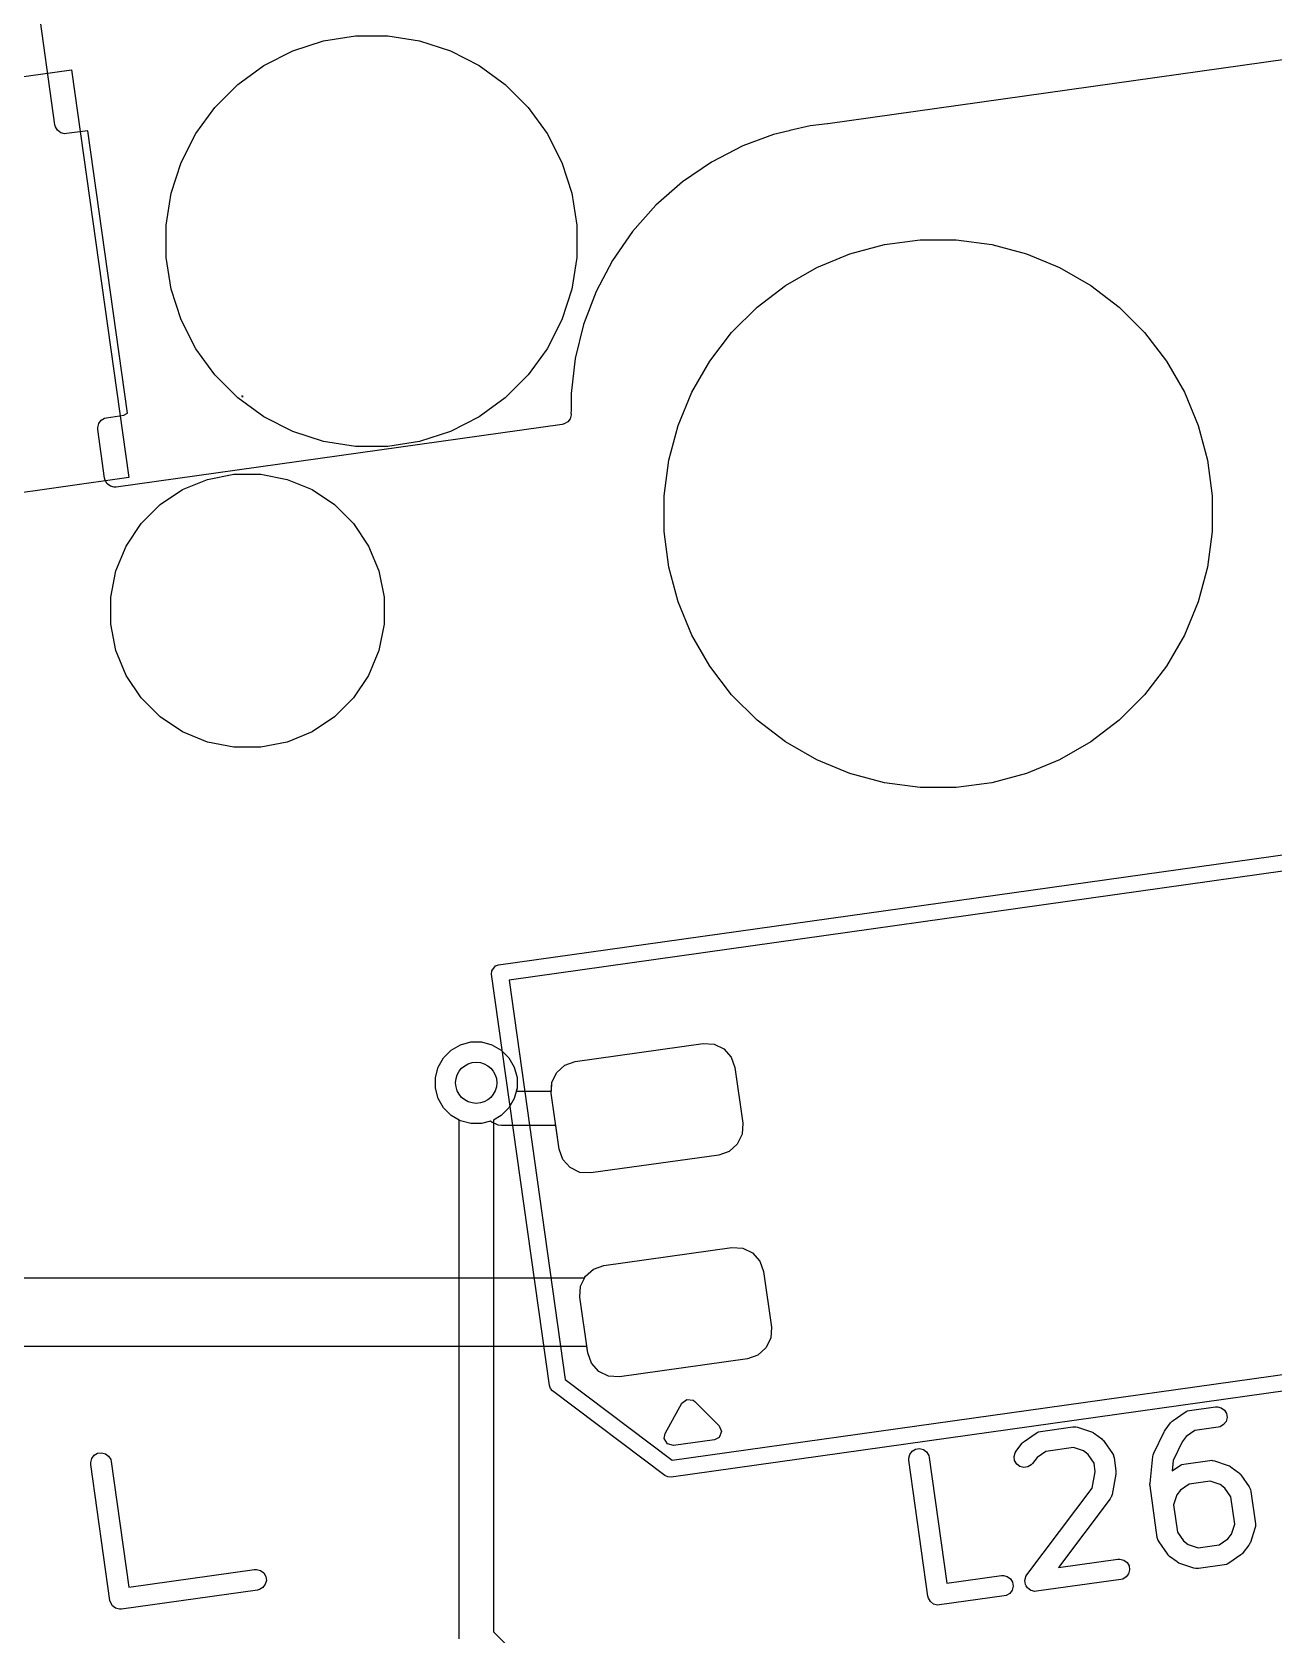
# Model space of a CAD drawing. Header units: millimetres. Extents: x 14 to 286, y -133 to -45.
# Drawn here: x 199.74 to 208.78, y -105.54 to -93.87 of the extents above; entities that cross this region are included whole.
import ezdxf

# ---------------------------------------------------------------- set-up
doc = ezdxf.new("R2010")
doc.units = ezdxf.units.MM
for name, color, linetype, true_color in [('B.Cu', 153, 'CONTINUOUS', 0x4d7fc4), ('B.Mask', 4, 'CONTINUOUS', 0x02ffee), ('B.Paste', 132, 'CONTINUOUS', 0x00c2c2), ('B.Silkscreen', 31, 'CONTINUOUS', 0xe8b2a7), ('F.Cu', 13, 'CONTINUOUS', 0xc83434), ('F.Mask', 201, 'CONTINUOUS', 0xd864ff), ('F.Paste', 253, 'CONTINUOUS', 0xb4a09a), ('F.Silkscreen', 41, 'CONTINUOUS', 0xf2eda1), ('User.Drawings', 9, 'CONTINUOUS', 0xc2c2c2)]:
    doc.layers.add(name, color=color, linetype=linetype, true_color=true_color)

msp = doc.modelspace()

# ---------------------------------------------------------------- linework, layer by layer
at = {"layer": 'B.Cu', "linetype": 'CONTINUOUS'}
for p, q in [((198.961617, -94.291516), (200.026119, -94.14191)), ((200.026119, -94.14191), (200.443638, -97.112714)), ((200.443638, -97.112714), (199.379146, -97.262318)), ((202.858495, -101.243936), (202.934142, -101.223667)), ((202.934142, -101.223667), (203.012458, -101.223667)), ((203.012458, -101.223667), (203.088105, -101.243936)), ((202.696136, -101.406295), (202.735294, -101.338472)), ((202.735294, -101.338472), (202.790672, -101.283094)), ((202.790672, -101.283094), (202.858495, -101.243936)), ((203.088105, -101.243936), (203.155928, -101.283094)), ((203.155928, -101.283094), (203.211306, -101.338472)), ((203.211306, -101.338472), (203.250464, -101.406295)), ((202.675867, -101.481942), (202.696136, -101.406295)), ((203.250464, -101.406295), (203.270733, -101.481942)), ((202.675867, -101.560258), (202.675867, -101.481942)), ((202.696136, -101.635905), (202.675867, -101.560258)), ((203.270733, -101.560258), (203.250464, -101.635905)), ((203.270733, -101.481942), (203.270733, -101.560258)), ((202.735294, -101.703728), (202.696136, -101.635905)), ((202.790672, -101.759106), (202.735294, -101.703728)), ((203.211306, -101.703728), (203.155928, -101.759106)), ((203.250464, -101.635905), (203.211306, -101.703728)), ((202.8483, -101.792377), (202.790672, -101.759106)), ((202.8483, -105.5729), (202.8483, -101.792377)), ((203.155928, -101.759106), (203.0983, -101.792377)), ((203.0983, -101.792377), (203.0983, -105.521123)), ((203.0983, -105.521123), (203.813666, -106.236489))]:
    msp.add_line(p, q, dxfattribs=at)
at = {"layer": 'B.Cu'}
msp.add_circle((202.9733, -101.5211), 0.15, dxfattribs=at)
at = {"layer": 'B.Mask', "linetype": 'CONTINUOUS'}
for p, q in [((201.637054, -94.00415), (201.860911, -93.931414)), ((201.860911, -93.931414), (202.09339, -93.894593)), ((202.09339, -93.894593), (202.328768, -93.894593)), ((202.328768, -93.894593), (202.561247, -93.931414)), ((202.561247, -93.931414), (202.785104, -94.00415)), ((201.236907, -94.24936), (201.427331, -94.111009)), ((201.427331, -94.111009), (201.637054, -94.00415)), ((202.785104, -94.00415), (202.994827, -94.111009)), ((202.994827, -94.111009), (203.185251, -94.24936)), ((196.758234, -94.601182), (200.026119, -94.14191)), ((200.026119, -94.14191), (200.443638, -97.112714)), ((201.07047, -94.415797), (201.236907, -94.24936)), ((203.185251, -94.24936), (203.351688, -94.415797)), ((200.932119, -94.606221), (201.07047, -94.415797)), ((203.351688, -94.415797), (203.490039, -94.606221)), ((200.82526, -94.815944), (200.932119, -94.606221)), ((203.490039, -94.606221), (203.596898, -94.815944)), ((200.752524, -95.039801), (200.82526, -94.815944)), ((203.596898, -94.815944), (203.669634, -95.039801)), ((200.715703, -95.27228), (200.752524, -95.039801)), ((203.669634, -95.039801), (203.706455, -95.27228)), ((200.715703, -95.507658), (200.715703, -95.27228)), ((203.706455, -95.27228), (203.706455, -95.507658)), ((205.947319, -95.413429), (206.206694, -95.379282)), ((206.206694, -95.379282), (206.468306, -95.379282)), ((206.468306, -95.379282), (206.727681, -95.413429)), ((200.752524, -95.740137), (200.715703, -95.507658)), ((203.706455, -95.507658), (203.669634, -95.740137)), ((205.452923, -95.581255), (205.694621, -95.48114)), ((205.694621, -95.48114), (205.947319, -95.413429)), ((206.727681, -95.413429), (206.980379, -95.48114)), ((206.980379, -95.48114), (207.222077, -95.581255)), ((205.22636, -95.712061), (205.452923, -95.581255)), ((207.222077, -95.581255), (207.44864, -95.712061)), ((200.82526, -95.963994), (200.752524, -95.740137)), ((203.669634, -95.740137), (203.596898, -95.963994)), ((205.018808, -95.87132), (205.22636, -95.712061)), ((207.44864, -95.712061), (207.656192, -95.87132)), ((200.932119, -96.173717), (200.82526, -95.963994)), ((203.596898, -95.963994), (203.490039, -96.173717)), ((204.83382, -96.056308), (205.018808, -95.87132)), ((207.656192, -95.87132), (207.84118, -96.056308)), ((204.674561, -96.26386), (204.83382, -96.056308)), ((207.84118, -96.056308), (208.000439, -96.26386)), ((201.07047, -96.364141), (200.932119, -96.173717)), ((203.490039, -96.173717), (203.351688, -96.364141)), ((204.543755, -96.490423), (204.674561, -96.26386)), ((208.000439, -96.26386), (208.131245, -96.490423)), ((201.236907, -96.530578), (201.07047, -96.364141)), ((203.351688, -96.364141), (203.185251, -96.530578)), ((201.427331, -96.668929), (201.236907, -96.530578)), ((203.185251, -96.530578), (202.994827, -96.668929)), ((204.44364, -96.732121), (204.543755, -96.490423)), ((208.131245, -96.490423), (208.23136, -96.732121)), ((201.637054, -96.775788), (201.427331, -96.668929)), ((202.994827, -96.668929), (202.785104, -96.775788)), ((201.860911, -96.848524), (201.637054, -96.775788)), ((202.785104, -96.775788), (202.561247, -96.848524)), ((204.375929, -96.984819), (204.44364, -96.732121)), ((208.23136, -96.732121), (208.299071, -96.984819)), ((202.09339, -96.885345), (201.860911, -96.848524)), ((202.328768, -96.885345), (202.09339, -96.885345)), ((202.561247, -96.848524), (202.328768, -96.885345)), ((204.341782, -97.244194), (204.375929, -96.984819)), ((208.299071, -96.984819), (208.333218, -97.244194)), ((200.443638, -97.112714), (197.175753, -97.571986)), ((200.835541, -97.200078), (201.016653, -97.125059)), ((201.016653, -97.125059), (201.208921, -97.086814)), ((201.208921, -97.086814), (201.404955, -97.086814)), ((201.404955, -97.086814), (201.597223, -97.125059)), ((201.597223, -97.125059), (201.778335, -97.200078)), ((200.672545, -97.308989), (200.835541, -97.200078)), ((201.778335, -97.200078), (201.941331, -97.308989)), ((204.341782, -97.505806), (204.341782, -97.244194)), ((208.333218, -97.244194), (208.333218, -97.505806)), ((200.533928, -97.447606), (200.672545, -97.308989)), ((201.941331, -97.308989), (202.079948, -97.447606)), ((200.425017, -97.610602), (200.533928, -97.447606)), ((202.079948, -97.447606), (202.188859, -97.610602)), ((200.349998, -97.791714), (200.425017, -97.610602)), ((202.188859, -97.610602), (202.263878, -97.791714)), ((204.375929, -97.765181), (204.341782, -97.505806)), ((208.333218, -97.505806), (208.299071, -97.765181)), ((200.311753, -97.983982), (200.349998, -97.791714)), ((202.263878, -97.791714), (202.302123, -97.983982)), ((204.44364, -98.017879), (204.375929, -97.765181)), ((208.299071, -97.765181), (208.23136, -98.017879)), ((200.311753, -98.180016), (200.311753, -97.983982)), ((202.302123, -97.983982), (202.302123, -98.180016)), ((204.543755, -98.259577), (204.44364, -98.017879)), ((208.23136, -98.017879), (208.131245, -98.259577)), ((200.349998, -98.372284), (200.311753, -98.180016)), ((202.302123, -98.180016), (202.263878, -98.372284)), ((204.674561, -98.48614), (204.543755, -98.259577)), ((208.131245, -98.259577), (208.000439, -98.48614)), ((200.425017, -98.553396), (200.349998, -98.372284)), ((202.263878, -98.372284), (202.188859, -98.553396)), ((200.533928, -98.716392), (200.425017, -98.553396)), ((202.188859, -98.553396), (202.079948, -98.716392)), ((204.83382, -98.693692), (204.674561, -98.48614)), ((208.000439, -98.48614), (207.84118, -98.693692)), ((200.672545, -98.855009), (200.533928, -98.716392)), ((202.079948, -98.716392), (201.941331, -98.855009)), ((205.018808, -98.87868), (204.83382, -98.693692)), ((207.84118, -98.693692), (207.656192, -98.87868)), ((200.835541, -98.96392), (200.672545, -98.855009)), ((201.941331, -98.855009), (201.778335, -98.96392)), ((205.22636, -99.037939), (205.018808, -98.87868)), ((207.656192, -98.87868), (207.44864, -99.037939)), ((201.016653, -99.038939), (200.835541, -98.96392)), ((201.778335, -98.96392), (201.597223, -99.038939)), ((201.208921, -99.077184), (201.016653, -99.038939)), ((201.404955, -99.077184), (201.208921, -99.077184)), ((201.597223, -99.038939), (201.404955, -99.077184)), ((205.452923, -99.168745), (205.22636, -99.037939)), ((207.44864, -99.037939), (207.222077, -99.168745)), ((205.694621, -99.26886), (205.452923, -99.168745)), ((207.222077, -99.168745), (206.980379, -99.26886)), ((205.947319, -99.336571), (205.694621, -99.26886)), ((206.206694, -99.370718), (205.947319, -99.336571)), ((206.468306, -99.370718), (206.206694, -99.370718)), ((206.727681, -99.336571), (206.468306, -99.370718)), ((206.980379, -99.26886), (206.727681, -99.336571))]:
    msp.add_line(p, q, dxfattribs=at)
at = {"layer": 'B.Paste', "linetype": 'CONTINUOUS'}
for p, q in [((196.758234, -94.601182), (200.026119, -94.14191)), ((200.026119, -94.14191), (200.443638, -97.112714)), ((200.443638, -97.112714), (197.175753, -97.571986))]:
    msp.add_line(p, q, dxfattribs=at)
at = {"layer": 'B.Silkscreen', "linetype": 'CONTINUOUS'}
for p, q in [((199.905708, -94.542567), (199.766535, -93.552299)), ((210.485652, -93.83827), (205.534311, -94.534135)), ((199.909171, -94.556856), (199.905708, -94.542567)), ((199.924024, -94.58207), (199.909171, -94.556856)), ((199.947394, -94.599681), (199.924024, -94.58207)), ((205.257673, -94.583081), (205.253595, -94.585322)), ((205.404646, -94.548381), (205.257673, -94.583081)), ((205.532083, -94.534414), (205.404646, -94.548381)), ((205.532538, -94.534208), (205.532083, -94.534414)), ((205.534311, -94.534135), (205.532538, -94.534208)), ((199.975726, -94.607009), (199.947394, -94.599681)), ((199.975736, -94.607007), (199.975726, -94.607009)), ((199.990416, -94.606399), (199.975736, -94.607007)), ((200.143907, -94.584827), (199.990416, -94.606399)), ((200.433308, -96.644022), (200.143907, -94.584827)), ((204.914611, -94.696185), (204.686739, -94.81372)), ((205.137504, -94.613803), (204.914611, -94.696185)), ((205.253595, -94.585322), (205.137504, -94.613803)), ((204.686739, -94.81372), (204.474889, -94.958149)), ((204.474889, -94.958149), (204.282219, -95.127319)), ((204.282219, -95.127319), (204.111603, -95.318709)), ((204.111603, -95.318709), (203.965582, -95.529466)), ((203.965582, -95.529466), (203.846335, -95.756447)), ((203.846335, -95.756447), (203.755639, -95.996268)), ((203.755639, -95.996268), (203.694846, -96.245355)), ((203.694846, -96.245355), (203.664862, -96.499995)), ((201.276569, -96.521034), (201.26584, -96.51734)), ((201.26584, -96.51734), (201.266222, -96.522488)), ((201.266222, -96.522488), (201.276569, -96.521034)), ((203.664862, -96.499995), (203.665564, -96.628192)), ((200.241785, -96.694376), (200.266999, -96.679523)), ((200.266999, -96.679523), (200.281288, -96.67606)), ((200.281288, -96.67606), (200.406666, -96.658438)), ((200.406666, -96.658438), (200.429624, -96.644916)), ((200.429624, -96.644916), (200.433308, -96.644022)), ((203.65746, -96.682923), (203.639849, -96.706293)), ((203.664787, -96.654591), (203.65746, -96.682923)), ((203.665564, -96.628192), (203.662447, -96.637947)), ((203.662447, -96.637947), (203.664787, -96.654591)), ((200.216846, -96.746078), (200.224174, -96.717746)), ((200.217456, -96.760768), (200.216846, -96.746078)), ((200.267558, -97.117263), (200.217456, -96.760768)), ((200.224174, -96.717746), (200.241785, -96.694376)), ((203.600345, -96.724609), (200.352266, -97.181096)), ((203.614634, -96.721146), (203.600345, -96.724609)), ((203.639849, -96.706293), (203.614634, -96.721146)), ((200.271021, -97.131553), (200.267558, -97.117263)), ((200.285874, -97.156767), (200.271021, -97.131553)), ((200.309244, -97.174378), (200.285874, -97.156767)), ((200.337576, -97.181706), (200.309244, -97.174378)), ((200.352266, -97.181096), (200.337576, -97.181706))]:
    msp.add_line(p, q, dxfattribs=at)
at = {"layer": 'F.Cu', "linetype": 'CONTINUOUS'}
for p, q in [((202.858495, -101.243936), (202.934142, -101.223667)), ((202.934142, -101.223667), (203.012458, -101.223667)), ((203.012458, -101.223667), (203.088105, -101.243936)), ((203.694653, -101.365947), (204.625505, -101.235125)), ((204.625505, -101.235125), (204.705363, -101.23966)), ((204.705363, -101.23966), (204.777408, -101.274409)), ((202.696136, -101.406295), (202.735294, -101.338472)), ((202.735294, -101.338472), (202.790672, -101.283094)), ((202.790672, -101.283094), (202.858495, -101.243936)), ((203.088105, -101.243936), (203.155928, -101.283094)), ((203.155928, -101.283094), (203.211306, -101.338472)), ((203.211306, -101.338472), (203.250464, -101.406295)), ((204.777408, -101.274409), (204.830669, -101.334084)), ((204.830669, -101.334084), (204.85704, -101.409599)), ((202.675867, -101.481942), (202.696136, -101.406295)), ((203.250464, -101.406295), (203.270733, -101.481942)), ((203.524714, -101.517625), (203.559463, -101.44558)), ((203.559463, -101.44558), (203.619138, -101.392319)), ((203.619138, -101.392319), (203.694653, -101.365947)), ((204.85704, -101.409599), (204.914101, -101.815609)), ((202.675867, -101.560258), (202.675867, -101.481942)), ((202.696136, -101.635905), (202.675867, -101.560258)), ((203.270733, -101.560258), (203.265041, -101.5815)), ((203.265041, -101.5815), (203.521087, -101.5815)), ((203.270733, -101.481942), (203.270733, -101.560258)), ((203.521087, -101.5815), (203.524714, -101.517625)), ((202.735294, -101.703728), (202.696136, -101.635905)), ((202.790672, -101.759106), (202.735294, -101.703728)), ((202.858495, -101.798264), (202.790672, -101.759106)), ((202.934142, -101.818533), (202.858495, -101.798264)), ((203.012458, -101.818533), (202.934142, -101.818533)), ((203.077792, -101.801027), (203.012458, -101.818533)), ((203.089253, -101.810433), (203.077792, -101.801027)), ((203.089254, -101.810434), (203.089253, -101.810433)), ((203.113402, -101.820436), (203.089254, -101.810434)), ((203.134313, -101.829098), (203.113402, -101.820436)), ((204.914101, -101.815609), (204.909566, -101.895467)), ((203.134314, -101.829098), (203.134313, -101.829098)), ((203.1587, -101.8315), (203.134314, -101.829098)), ((203.553068, -101.8315), (203.1587, -101.8315)), ((203.57724, -102.003493), (203.553068, -101.8315)), ((204.909566, -101.895467), (204.874817, -101.967512)), ((203.603611, -102.079008), (203.57724, -102.003493)), ((204.739627, -102.047145), (203.808775, -102.177967)), ((204.815142, -102.020773), (204.739627, -102.047145)), ((204.874817, -101.967512), (204.815142, -102.020773)), ((203.656872, -102.138683), (203.603611, -102.079008)), ((203.728917, -102.173432), (203.656872, -102.138683)), ((203.808775, -102.177967), (203.728917, -102.173432)), ((203.903412, -102.851349), (204.834264, -102.720527)), ((204.834264, -102.720527), (204.914122, -102.725062)), ((204.914122, -102.725062), (204.986167, -102.759811)), ((203.827897, -102.877721), (203.903412, -102.851349)), ((204.986167, -102.759811), (205.039428, -102.819486)), ((205.039428, -102.819486), (205.065799, -102.895001)), ((198.698854, -102.9419), (203.762956, -102.9419)), ((203.762956, -102.9419), (203.768222, -102.930982)), ((203.768222, -102.930982), (203.827897, -102.877721)), ((205.065799, -102.895001), (205.12286, -103.301011)), ((205.12286, -103.301011), (205.118325, -103.380869)), ((203.779394, -103.4419), (198.698854, -103.4419)), ((203.785999, -103.488895), (203.779394, -103.4419)), ((205.083576, -103.452914), (205.023901, -103.506175)), ((205.118325, -103.380869), (205.083576, -103.452914)), ((203.81237, -103.56441), (203.785999, -103.488895)), ((203.865631, -103.624085), (203.81237, -103.56441)), ((204.948386, -103.532547), (204.017534, -103.663369)), ((205.023901, -103.506175), (204.948386, -103.532547)), ((203.937676, -103.658834), (203.865631, -103.624085)), ((204.017534, -103.663369), (203.937676, -103.658834))]:
    msp.add_line(p, q, dxfattribs=at)
at = {"layer": 'F.Cu'}
msp.add_circle((202.9733, -101.5211), 0.15, dxfattribs=at)
at = {"layer": 'F.Mask', "linetype": 'CONTINUOUS'}
for p, q in [((201.637054, -94.00415), (201.860911, -93.931414)), ((201.860911, -93.931414), (202.09339, -93.894593)), ((202.09339, -93.894593), (202.328768, -93.894593)), ((202.328768, -93.894593), (202.561247, -93.931414)), ((202.561247, -93.931414), (202.785104, -94.00415)), ((201.236907, -94.24936), (201.427331, -94.111009)), ((201.427331, -94.111009), (201.637054, -94.00415)), ((202.785104, -94.00415), (202.994827, -94.111009)), ((202.994827, -94.111009), (203.185251, -94.24936)), ((201.07047, -94.415797), (201.236907, -94.24936)), ((203.185251, -94.24936), (203.351688, -94.415797)), ((200.932119, -94.606221), (201.07047, -94.415797)), ((203.351688, -94.415797), (203.490039, -94.606221)), ((200.82526, -94.815944), (200.932119, -94.606221)), ((203.490039, -94.606221), (203.596898, -94.815944)), ((200.752524, -95.039801), (200.82526, -94.815944)), ((203.596898, -94.815944), (203.669634, -95.039801)), ((200.715703, -95.27228), (200.752524, -95.039801)), ((203.669634, -95.039801), (203.706455, -95.27228)), ((200.715703, -95.507658), (200.715703, -95.27228)), ((203.706455, -95.27228), (203.706455, -95.507658)), ((205.947319, -95.413429), (206.206694, -95.379282)), ((206.206694, -95.379282), (206.468306, -95.379282)), ((206.468306, -95.379282), (206.727681, -95.413429)), ((200.752524, -95.740137), (200.715703, -95.507658)), ((203.706455, -95.507658), (203.669634, -95.740137)), ((205.452923, -95.581255), (205.694621, -95.48114)), ((205.694621, -95.48114), (205.947319, -95.413429)), ((206.727681, -95.413429), (206.980379, -95.48114)), ((206.980379, -95.48114), (207.222077, -95.581255)), ((205.22636, -95.712061), (205.452923, -95.581255)), ((207.222077, -95.581255), (207.44864, -95.712061)), ((200.82526, -95.963994), (200.752524, -95.740137)), ((203.669634, -95.740137), (203.596898, -95.963994)), ((205.018808, -95.87132), (205.22636, -95.712061)), ((207.44864, -95.712061), (207.656192, -95.87132)), ((200.932119, -96.173717), (200.82526, -95.963994)), ((203.596898, -95.963994), (203.490039, -96.173717)), ((204.83382, -96.056308), (205.018808, -95.87132)), ((207.656192, -95.87132), (207.84118, -96.056308)), ((204.674561, -96.26386), (204.83382, -96.056308)), ((207.84118, -96.056308), (208.000439, -96.26386)), ((201.07047, -96.364141), (200.932119, -96.173717)), ((203.490039, -96.173717), (203.351688, -96.364141)), ((204.543755, -96.490423), (204.674561, -96.26386)), ((208.000439, -96.26386), (208.131245, -96.490423)), ((201.236907, -96.530578), (201.07047, -96.364141)), ((203.351688, -96.364141), (203.185251, -96.530578)), ((201.427331, -96.668929), (201.236907, -96.530578)), ((203.185251, -96.530578), (202.994827, -96.668929)), ((204.44364, -96.732121), (204.543755, -96.490423)), ((208.131245, -96.490423), (208.23136, -96.732121)), ((201.637054, -96.775788), (201.427331, -96.668929)), ((202.994827, -96.668929), (202.785104, -96.775788)), ((201.860911, -96.848524), (201.637054, -96.775788)), ((202.785104, -96.775788), (202.561247, -96.848524)), ((204.375929, -96.984819), (204.44364, -96.732121)), ((208.23136, -96.732121), (208.299071, -96.984819)), ((202.09339, -96.885345), (201.860911, -96.848524)), ((202.328768, -96.885345), (202.09339, -96.885345)), ((202.561247, -96.848524), (202.328768, -96.885345)), ((204.341782, -97.244194), (204.375929, -96.984819)), ((208.299071, -96.984819), (208.333218, -97.244194)), ((200.835541, -97.200078), (201.016653, -97.125059)), ((201.016653, -97.125059), (201.208921, -97.086814)), ((201.208921, -97.086814), (201.404955, -97.086814)), ((201.404955, -97.086814), (201.597223, -97.125059)), ((201.597223, -97.125059), (201.778335, -97.200078)), ((200.672545, -97.308989), (200.835541, -97.200078)), ((201.778335, -97.200078), (201.941331, -97.308989)), ((204.341782, -97.505806), (204.341782, -97.244194)), ((208.333218, -97.244194), (208.333218, -97.505806)), ((200.533928, -97.447606), (200.672545, -97.308989)), ((201.941331, -97.308989), (202.079948, -97.447606)), ((200.425017, -97.610602), (200.533928, -97.447606)), ((202.079948, -97.447606), (202.188859, -97.610602)), ((200.349998, -97.791714), (200.425017, -97.610602)), ((202.188859, -97.610602), (202.263878, -97.791714)), ((204.375929, -97.765181), (204.341782, -97.505806)), ((208.333218, -97.505806), (208.299071, -97.765181)), ((200.311753, -97.983982), (200.349998, -97.791714)), ((202.263878, -97.791714), (202.302123, -97.983982)), ((204.44364, -98.017879), (204.375929, -97.765181)), ((208.299071, -97.765181), (208.23136, -98.017879)), ((200.311753, -98.180016), (200.311753, -97.983982)), ((202.302123, -97.983982), (202.302123, -98.180016)), ((204.543755, -98.259577), (204.44364, -98.017879)), ((208.23136, -98.017879), (208.131245, -98.259577)), ((200.349998, -98.372284), (200.311753, -98.180016)), ((202.302123, -98.180016), (202.263878, -98.372284)), ((204.674561, -98.48614), (204.543755, -98.259577)), ((208.131245, -98.259577), (208.000439, -98.48614)), ((200.425017, -98.553396), (200.349998, -98.372284)), ((202.263878, -98.372284), (202.188859, -98.553396)), ((200.533928, -98.716392), (200.425017, -98.553396)), ((202.188859, -98.553396), (202.079948, -98.716392)), ((204.83382, -98.693692), (204.674561, -98.48614)), ((208.000439, -98.48614), (207.84118, -98.693692)), ((200.672545, -98.855009), (200.533928, -98.716392)), ((202.079948, -98.716392), (201.941331, -98.855009)), ((205.018808, -98.87868), (204.83382, -98.693692)), ((207.84118, -98.693692), (207.656192, -98.87868)), ((200.835541, -98.96392), (200.672545, -98.855009)), ((201.941331, -98.855009), (201.778335, -98.96392)), ((205.22636, -99.037939), (205.018808, -98.87868)), ((207.656192, -98.87868), (207.44864, -99.037939)), ((201.016653, -99.038939), (200.835541, -98.96392)), ((201.778335, -98.96392), (201.597223, -99.038939)), ((201.208921, -99.077184), (201.016653, -99.038939)), ((201.404955, -99.077184), (201.208921, -99.077184)), ((201.597223, -99.038939), (201.404955, -99.077184)), ((205.452923, -99.168745), (205.22636, -99.037939)), ((207.44864, -99.037939), (207.222077, -99.168745)), ((205.694621, -99.26886), (205.452923, -99.168745)), ((207.222077, -99.168745), (206.980379, -99.26886)), ((205.947319, -99.336571), (205.694621, -99.26886)), ((206.206694, -99.370718), (205.947319, -99.336571)), ((206.468306, -99.370718), (206.206694, -99.370718)), ((206.727681, -99.336571), (206.468306, -99.370718)), ((206.980379, -99.26886), (206.727681, -99.336571)), ((203.694653, -101.365947), (204.625505, -101.235125)), ((204.625505, -101.235125), (204.705363, -101.23966)), ((204.705363, -101.23966), (204.777408, -101.274409)), ((204.777408, -101.274409), (204.830669, -101.334084)), ((204.830669, -101.334084), (204.85704, -101.409599)), ((203.524714, -101.517625), (203.559463, -101.44558)), ((203.559463, -101.44558), (203.619138, -101.392319)), ((203.619138, -101.392319), (203.694653, -101.365947)), ((204.85704, -101.409599), (204.914101, -101.815609)), ((203.520179, -101.597483), (203.524714, -101.517625)), ((203.57724, -102.003493), (203.520179, -101.597483)), ((204.914101, -101.815609), (204.909566, -101.895467)), ((204.909566, -101.895467), (204.874817, -101.967512)), ((203.603611, -102.079008), (203.57724, -102.003493)), ((204.739627, -102.047145), (203.808775, -102.177967)), ((204.815142, -102.020773), (204.739627, -102.047145)), ((204.874817, -101.967512), (204.815142, -102.020773)), ((203.656872, -102.138683), (203.603611, -102.079008)), ((203.728917, -102.173432), (203.656872, -102.138683)), ((203.808775, -102.177967), (203.728917, -102.173432)), ((203.903412, -102.851349), (204.834264, -102.720527)), ((204.834264, -102.720527), (204.914122, -102.725062)), ((204.914122, -102.725062), (204.986167, -102.759811)), ((203.827897, -102.877721), (203.903412, -102.851349)), ((204.986167, -102.759811), (205.039428, -102.819486)), ((205.039428, -102.819486), (205.065799, -102.895001)), ((203.733473, -103.003027), (203.768222, -102.930982)), ((203.768222, -102.930982), (203.827897, -102.877721)), ((205.065799, -102.895001), (205.12286, -103.301011)), ((203.728938, -103.082885), (203.733473, -103.003027)), ((203.785999, -103.488895), (203.728938, -103.082885)), ((205.12286, -103.301011), (205.118325, -103.380869)), ((205.083576, -103.452914), (205.023901, -103.506175)), ((205.118325, -103.380869), (205.083576, -103.452914)), ((203.81237, -103.56441), (203.785999, -103.488895)), ((203.865631, -103.624085), (203.81237, -103.56441)), ((204.948386, -103.532547), (204.017534, -103.663369)), ((205.023901, -103.506175), (204.948386, -103.532547)), ((203.937676, -103.658834), (203.865631, -103.624085)), ((204.017534, -103.663369), (203.937676, -103.658834))]:
    msp.add_line(p, q, dxfattribs=at)
at = {"layer": 'F.Paste', "linetype": 'CONTINUOUS'}
for p, q in [((203.694653, -101.365947), (204.625505, -101.235125)), ((204.625505, -101.235125), (204.705363, -101.23966)), ((204.705363, -101.23966), (204.777408, -101.274409)), ((204.777408, -101.274409), (204.830669, -101.334084)), ((204.830669, -101.334084), (204.85704, -101.409599)), ((203.524714, -101.517625), (203.559463, -101.44558)), ((203.559463, -101.44558), (203.619138, -101.392319)), ((203.619138, -101.392319), (203.694653, -101.365947)), ((204.85704, -101.409599), (204.914101, -101.815609)), ((203.520179, -101.597483), (203.524714, -101.517625)), ((203.57724, -102.003493), (203.520179, -101.597483)), ((204.914101, -101.815609), (204.909566, -101.895467)), ((204.909566, -101.895467), (204.874817, -101.967512)), ((203.603611, -102.079008), (203.57724, -102.003493)), ((204.739627, -102.047145), (203.808775, -102.177967)), ((204.815142, -102.020773), (204.739627, -102.047145)), ((204.874817, -101.967512), (204.815142, -102.020773)), ((203.656872, -102.138683), (203.603611, -102.079008)), ((203.728917, -102.173432), (203.656872, -102.138683)), ((203.808775, -102.177967), (203.728917, -102.173432)), ((203.903412, -102.851349), (204.834264, -102.720527)), ((204.834264, -102.720527), (204.914122, -102.725062)), ((204.914122, -102.725062), (204.986167, -102.759811)), ((203.827897, -102.877721), (203.903412, -102.851349)), ((204.986167, -102.759811), (205.039428, -102.819486)), ((205.039428, -102.819486), (205.065799, -102.895001)), ((203.733473, -103.003027), (203.768222, -102.930982)), ((203.768222, -102.930982), (203.827897, -102.877721)), ((205.065799, -102.895001), (205.12286, -103.301011)), ((203.728938, -103.082885), (203.733473, -103.003027)), ((203.785999, -103.488895), (203.728938, -103.082885)), ((205.12286, -103.301011), (205.118325, -103.380869)), ((205.083576, -103.452914), (205.023901, -103.506175)), ((205.118325, -103.380869), (205.083576, -103.452914)), ((203.81237, -103.56441), (203.785999, -103.488895)), ((203.865631, -103.624085), (203.81237, -103.56441)), ((204.948386, -103.532547), (204.017534, -103.663369)), ((205.023901, -103.506175), (204.948386, -103.532547)), ((203.937676, -103.658834), (203.865631, -103.624085)), ((204.017534, -103.663369), (203.937676, -103.658834))]:
    msp.add_line(p, q, dxfattribs=at)
at = {"layer": 'F.Silkscreen', "linetype": 'CONTINUOUS'}
for p, q in [((205.947319, -95.413429), (206.206694, -95.379282)), ((206.206694, -95.379282), (206.468306, -95.379282)), ((206.468306, -95.379282), (206.727681, -95.413429)), ((205.452923, -95.581255), (205.694621, -95.48114)), ((205.694621, -95.48114), (205.947319, -95.413429)), ((206.727681, -95.413429), (206.980379, -95.48114)), ((206.980379, -95.48114), (207.222077, -95.581255)), ((205.22636, -95.712061), (205.452923, -95.581255)), ((207.222077, -95.581255), (207.44864, -95.712061)), ((205.018808, -95.87132), (205.22636, -95.712061)), ((207.44864, -95.712061), (207.656192, -95.87132)), ((204.83382, -96.056308), (205.018808, -95.87132)), ((207.656192, -95.87132), (207.84118, -96.056308)), ((204.674561, -96.26386), (204.83382, -96.056308)), ((207.84118, -96.056308), (208.000439, -96.26386)), ((204.543755, -96.490423), (204.674561, -96.26386)), ((208.000439, -96.26386), (208.131245, -96.490423)), ((204.44364, -96.732121), (204.543755, -96.490423)), ((208.131245, -96.490423), (208.23136, -96.732121)), ((204.375929, -96.984819), (204.44364, -96.732121)), ((208.23136, -96.732121), (208.299071, -96.984819)), ((204.341782, -97.244194), (204.375929, -96.984819)), ((208.299071, -96.984819), (208.333218, -97.244194)), ((200.835541, -97.200078), (201.016653, -97.125059)), ((201.016653, -97.125059), (201.208921, -97.086814)), ((201.208921, -97.086814), (201.404955, -97.086814)), ((201.404955, -97.086814), (201.597223, -97.125059)), ((201.597223, -97.125059), (201.778335, -97.200078)), ((200.672545, -97.308989), (200.835541, -97.200078)), ((201.778335, -97.200078), (201.941331, -97.308989)), ((204.341782, -97.505806), (204.341782, -97.244194)), ((208.333218, -97.244194), (208.333218, -97.505806)), ((200.533928, -97.447606), (200.672545, -97.308989)), ((201.941331, -97.308989), (202.079948, -97.447606)), ((200.425017, -97.610602), (200.533928, -97.447606)), ((202.079948, -97.447606), (202.188859, -97.610602)), ((200.349998, -97.791714), (200.425017, -97.610602)), ((202.188859, -97.610602), (202.263878, -97.791714)), ((204.375929, -97.765181), (204.341782, -97.505806)), ((208.333218, -97.505806), (208.299071, -97.765181)), ((200.311753, -97.983982), (200.349998, -97.791714)), ((202.263878, -97.791714), (202.302123, -97.983982)), ((204.44364, -98.017879), (204.375929, -97.765181)), ((208.299071, -97.765181), (208.23136, -98.017879)), ((200.311753, -98.180016), (200.311753, -97.983982)), ((202.302123, -97.983982), (202.302123, -98.180016)), ((204.543755, -98.259577), (204.44364, -98.017879)), ((208.23136, -98.017879), (208.131245, -98.259577)), ((200.349998, -98.372284), (200.311753, -98.180016)), ((202.302123, -98.180016), (202.263878, -98.372284)), ((204.674561, -98.48614), (204.543755, -98.259577)), ((208.131245, -98.259577), (208.000439, -98.48614)), ((200.425017, -98.553396), (200.349998, -98.372284)), ((202.263878, -98.372284), (202.188859, -98.553396)), ((200.533928, -98.716392), (200.425017, -98.553396)), ((202.188859, -98.553396), (202.079948, -98.716392)), ((204.83382, -98.693692), (204.674561, -98.48614)), ((208.000439, -98.48614), (207.84118, -98.693692)), ((200.672545, -98.855009), (200.533928, -98.716392)), ((202.079948, -98.716392), (201.941331, -98.855009)), ((205.018808, -98.87868), (204.83382, -98.693692)), ((207.84118, -98.693692), (207.656192, -98.87868)), ((200.835541, -98.96392), (200.672545, -98.855009)), ((201.941331, -98.855009), (201.778335, -98.96392)), ((205.22636, -99.037939), (205.018808, -98.87868)), ((207.656192, -98.87868), (207.44864, -99.037939)), ((201.016653, -99.038939), (200.835541, -98.96392)), ((201.778335, -98.96392), (201.597223, -99.038939)), ((201.208921, -99.077184), (201.016653, -99.038939)), ((201.404955, -99.077184), (201.208921, -99.077184)), ((201.597223, -99.038939), (201.404955, -99.077184)), ((205.452923, -99.168745), (205.22636, -99.037939)), ((207.44864, -99.037939), (207.222077, -99.168745)), ((205.694621, -99.26886), (205.452923, -99.168745)), ((207.222077, -99.168745), (206.980379, -99.26886)), ((205.947319, -99.336571), (205.694621, -99.26886)), ((206.206694, -99.370718), (205.947319, -99.336571)), ((206.468306, -99.370718), (206.206694, -99.370718)), ((206.727681, -99.336571), (206.468306, -99.370718)), ((206.980379, -99.26886), (206.727681, -99.336571)), ((203.136222, -100.661813), (210.365179, -99.64585)), ((210.322463, -99.773032), (203.212338, -100.772294)), ((203.085156, -100.729579), (203.086483, -100.706206)), ((203.506155, -103.72514), (203.085156, -100.729579)), ((203.086483, -100.706206), (203.11412, -100.669531)), ((203.11412, -100.669531), (203.136222, -100.661813)), ((203.212338, -100.772294), (203.621528, -103.683828)), ((204.400675, -104.270959), (210.827661, -103.367705)), ((210.903778, -103.478187), (204.392765, -104.39325)), ((203.621528, -103.683828), (204.400675, -104.270959)), ((203.513873, -103.747242), (203.506155, -103.72514)), ((203.529462, -103.764708), (203.513873, -103.747242)), ((204.348306, -104.381752), (203.529462, -103.764708)), ((204.350072, -104.075096), (204.470778, -103.856166)), ((204.470778, -103.856166), (204.506652, -103.827497)), ((204.506652, -103.827497), (204.55229, -103.832592)), ((204.55229, -103.832592), (204.565844, -103.842805)), ((204.565844, -103.842805), (204.742218, -104.019983)), ((208.048119, -103.980866), (208.135803, -103.920455)), ((208.135803, -103.920455), (208.14867, -103.91334)), ((208.14867, -103.91334), (208.151304, -103.912776)), ((208.151304, -103.912776), (208.153627, -103.911409)), ((208.153627, -103.911409), (208.167916, -103.907946)), ((208.167916, -103.907946), (208.356539, -103.881437)), ((208.356539, -103.881437), (208.37123, -103.880827)), ((208.37123, -103.880827), (208.399561, -103.888155)), ((208.399561, -103.888155), (208.422931, -103.905766)), ((208.422931, -103.905766), (208.437784, -103.93098)), ((204.742218, -104.019983), (204.759695, -104.062449)), ((207.083337, -104.060374), (207.319115, -104.027238)), ((207.319115, -104.027238), (207.333805, -104.026629)), ((207.333805, -104.026629), (207.336411, -104.027303)), ((207.336411, -104.027303), (207.339102, -104.027118)), ((207.339102, -104.027118), (207.353432, -104.030411)), ((207.353432, -104.030411), (207.45437, -104.064312)), ((207.990245, -104.051273), (208.030773, -103.99749)), ((208.030773, -103.99749), (208.035809, -103.992017)), ((208.035809, -103.992017), (208.036887, -103.990354)), ((208.036887, -103.990354), (208.038923, -103.988633)), ((208.038923, -103.988633), (208.040729, -103.986672)), ((208.040729, -103.986672), (208.042436, -103.985666)), ((208.042436, -103.985666), (208.048119, -103.980866)), ((208.377415, -104.029977), (208.206325, -104.054021)), ((208.391704, -104.026514), (208.377415, -104.029977)), ((208.416919, -104.011661), (208.391704, -104.026514)), ((208.434529, -103.988291), (208.416919, -104.011661)), ((208.441857, -103.959959), (208.434529, -103.988291)), ((208.437784, -103.93098), (208.441857, -103.959959)), ((204.343199, -104.112415), (204.350072, -104.075096)), ((204.366506, -104.151983), (204.343199, -104.112415)), ((204.410965, -104.163481), (204.366506, -104.151983)), ((204.708045, -104.121729), (204.410965, -104.163481)), ((204.742025, -104.104836), (204.708045, -104.121729)), ((204.759695, -104.062449), (204.742025, -104.104836)), ((206.905665, -104.2037), (206.946194, -104.149917)), ((206.946194, -104.149917), (206.951233, -104.144441)), ((206.951233, -104.144441), (206.952309, -104.142781)), ((206.952309, -104.142781), (206.954342, -104.141063)), ((206.954342, -104.141063), (206.95615, -104.139099)), ((206.95615, -104.139099), (206.957858, -104.138092)), ((206.957858, -104.138092), (206.96354, -104.133293)), ((206.96354, -104.133293), (207.051224, -104.072883)), ((207.051224, -104.072883), (207.064091, -104.065768)), ((207.064091, -104.065768), (207.066725, -104.065204)), ((207.066725, -104.065204), (207.069048, -104.063837)), ((207.069048, -104.063837), (207.083337, -104.060374)), ((207.45437, -104.064312), (207.461156, -104.06736)), ((207.461156, -104.06736), (207.463074, -104.067856)), ((207.463074, -104.067856), (207.465348, -104.069242)), ((207.465348, -104.069242), (207.467782, -104.070336)), ((207.467782, -104.070336), (207.469277, -104.071638)), ((207.469277, -104.071638), (207.475627, -104.075511)), ((207.475627, -104.075511), (207.52941, -104.116039)), ((207.52941, -104.116039), (207.534887, -104.121079)), ((207.534887, -104.121079), (207.536547, -104.122155)), ((207.536547, -104.122155), (207.538264, -104.124187)), ((207.538264, -104.124187), (207.540228, -104.125995)), ((207.540228, -104.125995), (207.541234, -104.127703)), ((207.541234, -104.127703), (207.546035, -104.133386)), ((207.546035, -104.133386), (207.606445, -104.22107)), ((207.908126, -104.218618), (207.982556, -104.063896)), ((207.982556, -104.063896), (207.982583, -104.063851)), ((207.982583, -104.063851), (207.98259, -104.063825)), ((207.98259, -104.063825), (207.986202, -104.057901)), ((207.986202, -104.057901), (207.990197, -104.051335)), ((207.990197, -104.051335), (207.990219, -104.051314)), ((207.990219, -104.051314), (207.990245, -104.051273)), ((208.114509, -104.135612), (208.048929, -104.271936)), ((208.143243, -104.097483), (208.114509, -104.135612)), ((208.206325, -104.054021), (208.143243, -104.097483)), ((206.122938, -104.256311), (206.130266, -104.227979)), ((206.123548, -104.271001), (206.122938, -104.256311)), ((206.262721, -105.261269), (206.123548, -104.271001)), ((206.130266, -104.227979), (206.147877, -104.204609)), ((206.147877, -104.204609), (206.173091, -104.189756)), ((206.173091, -104.189756), (206.20207, -104.185683)), ((206.20207, -104.185683), (206.230402, -104.193011)), ((206.230402, -104.193011), (206.253772, -104.210622)), ((206.253772, -104.210622), (206.268625, -104.235836)), ((206.268625, -104.235836), (206.272088, -104.250125)), ((206.272088, -104.250125), (206.400823, -105.166123)), ((206.890683, -104.244585), (206.89801, -104.216253)), ((206.894755, -104.273563), (206.890683, -104.244585)), ((206.909607, -104.298778), (206.894755, -104.273563)), ((206.89801, -104.216253), (206.905665, -104.2037)), ((207.058663, -104.24991), (207.025459, -104.293974)), ((207.121744, -104.20645), (207.058663, -104.24991)), ((207.322458, -104.178242), (207.121744, -104.20645)), ((207.395074, -104.20263), (207.322458, -104.178242)), ((207.429418, -104.22851), (207.395074, -104.20263)), ((207.472878, -104.291591), (207.429418, -104.22851)), ((207.606445, -104.22107), (207.61356, -104.233937)), ((207.61356, -104.233937), (207.614123, -104.236571)), ((207.614123, -104.236571), (207.615491, -104.238894)), ((207.615491, -104.238894), (207.618954, -104.253183)), ((207.618954, -104.253183), (207.632209, -104.347494)), ((207.880482, -104.438494), (207.901128, -104.243244)), ((207.901128, -104.243244), (207.902977, -104.234282)), ((207.902977, -104.234282), (207.903081, -104.232428)), ((207.903081, -104.232428), (207.903723, -104.230669)), ((207.903723, -104.230669), (207.9041, -104.228845)), ((207.9041, -104.228845), (207.904983, -104.22722)), ((207.904983, -104.22722), (207.908126, -104.218618)), ((208.048929, -104.271936), (208.040898, -104.34789)), ((208.126623, -104.298446), (208.315246, -104.271937)), ((208.315246, -104.271937), (208.329937, -104.271327)), ((208.329937, -104.271327), (208.332546, -104.272001)), ((208.332546, -104.272001), (208.335233, -104.271817)), ((208.335233, -104.271817), (208.349563, -104.27511)), ((208.349563, -104.27511), (208.450501, -104.309011)), ((204.369392, -104.391923), (204.348306, -104.381752)), ((204.392765, -104.39325), (204.369392, -104.391923)), ((206.932978, -104.316389), (206.909607, -104.298778)), ((206.96131, -104.323716), (206.932978, -104.316389)), ((206.990288, -104.319644), (206.96131, -104.323716)), ((207.015503, -104.304792), (206.990288, -104.319644)), ((207.025459, -104.293974), (207.015503, -104.304792)), ((207.460111, -104.475029), (207.481975, -104.356318)), ((207.481975, -104.356318), (207.472878, -104.291591)), ((207.631699, -104.371516), (207.604425, -104.51961)), ((207.632322, -104.364101), (207.631699, -104.371516)), ((207.632209, -104.347494), (207.632517, -104.354926)), ((207.632819, -104.362184), (207.632322, -104.364101)), ((207.632517, -104.354926), (207.632932, -104.356865)), ((207.632932, -104.356865), (207.632708, -104.359521)), ((207.632708, -104.359521), (207.632819, -104.362184)), ((208.040898, -104.34789), (208.09451, -104.310955)), ((208.09451, -104.310955), (208.107377, -104.30384)), ((208.107377, -104.30384), (208.110011, -104.303276)), ((208.110011, -104.303276), (208.112334, -104.301909)), ((208.112334, -104.301909), (208.126623, -104.298446)), ((208.450501, -104.309011), (208.457287, -104.312059)), ((208.457287, -104.312059), (208.459205, -104.312555)), ((208.459205, -104.312555), (208.461479, -104.313941)), ((208.461479, -104.313941), (208.463913, -104.315035)), ((208.463913, -104.315035), (208.465408, -104.316337)), ((208.465408, -104.316337), (208.471758, -104.32021)), ((208.471758, -104.32021), (208.525541, -104.360738)), ((208.525541, -104.360738), (208.531018, -104.365778)), ((208.531018, -104.365778), (208.532678, -104.366854)), ((208.532678, -104.366854), (208.534395, -104.368886)), ((208.534395, -104.368886), (208.536359, -104.370694)), ((208.536359, -104.370694), (208.537365, -104.372402)), ((208.537365, -104.372402), (208.542166, -104.378085)), ((208.542166, -104.378085), (208.602576, -104.465769)), ((206.984427, -105.106285), (207.460111, -104.475029)), ((207.880186, -104.442129), (207.880463, -104.441055)), ((207.880415, -104.447665), (207.880186, -104.442129)), ((207.880376, -104.453197), (207.880415, -104.447665)), ((207.880689, -104.454258), (207.880376, -104.453197)), ((207.880463, -104.441055), (207.880482, -104.438494)), ((207.880796, -104.456819), (207.880689, -104.454258)), ((207.933814, -104.834064), (207.880796, -104.456819)), ((208.10195, -104.487981), (208.07607, -104.522326)), ((208.16503, -104.444522), (208.10195, -104.487981)), ((208.318589, -104.422941), (208.16503, -104.444522)), ((208.391205, -104.447329), (208.318589, -104.422941)), ((208.425549, -104.473209), (208.391205, -104.447329)), ((208.469009, -104.53629), (208.425549, -104.473209)), ((208.602576, -104.465769), (208.609691, -104.478636)), ((208.609691, -104.478636), (208.610254, -104.48127)), ((208.610254, -104.48127), (208.611622, -104.483593)), ((208.611622, -104.483593), (208.615085, -104.497882)), ((208.615085, -104.497882), (208.648222, -104.73366)), ((207.590563, -104.551162), (207.213191, -105.051951)), ((207.598218, -104.538609), (207.590563, -104.551162)), ((207.598892, -104.535999), (207.598218, -104.538609)), ((207.600357, -104.533739), (207.598892, -104.535999)), ((207.604425, -104.51961), (207.600357, -104.533739)), ((208.07607, -104.522326), (208.051681, -104.594942)), ((208.051681, -104.594942), (208.079889, -104.795655)), ((208.497217, -104.737003), (208.469009, -104.53629)), ((208.472829, -104.809619), (208.497217, -104.737003)), ((208.648222, -104.73366), (208.648831, -104.74835)), ((207.937277, -104.848353), (207.933814, -104.834064)), ((207.938644, -104.850675), (207.937277, -104.848353)), ((207.939208, -104.85331), (207.938644, -104.850675)), ((207.946323, -104.866177), (207.939208, -104.85331)), ((208.079889, -104.795655), (208.123349, -104.858736)), ((208.123349, -104.858736), (208.157694, -104.884616)), ((208.383866, -104.887424), (208.446949, -104.843963)), ((208.446949, -104.843963), (208.472829, -104.809619)), ((208.645049, -104.767976), (208.611148, -104.868915)), ((208.648342, -104.753647), (208.645049, -104.767976)), ((208.648831, -104.74835), (208.648156, -104.750956)), ((208.648156, -104.750956), (208.648342, -104.753647)), ((208.006733, -104.95386), (207.946323, -104.866177)), ((208.011535, -104.959545), (208.006733, -104.95386)), ((208.01254, -104.961251), (208.011535, -104.959545)), ((208.014497, -104.963052), (208.01254, -104.961251)), ((208.01622, -104.965092), (208.014497, -104.963052)), ((208.017884, -104.96617), (208.01622, -104.965092)), ((208.023358, -104.971208), (208.017884, -104.96617)), ((208.077141, -105.011736), (208.023358, -104.971208)), ((208.157694, -104.884616), (208.23031, -104.909004)), ((208.23031, -104.909004), (208.383866, -104.887424)), ((208.542072, -104.960581), (208.454389, -105.020991)), ((208.547754, -104.955781), (208.542072, -104.960581)), ((208.549463, -104.954775), (208.547754, -104.955781)), ((208.551268, -104.952813), (208.549463, -104.954775)), ((208.553304, -104.951094), (208.551268, -104.952813)), ((208.554381, -104.94943), (208.553304, -104.951094)), ((208.559419, -104.943957), (208.554381, -104.94943)), ((208.599948, -104.890174), (208.559419, -104.943957)), ((208.603821, -104.883821), (208.599948, -104.890174)), ((208.605124, -104.882327), (208.603821, -104.883821)), ((208.606216, -104.879894), (208.605124, -104.882327)), ((208.607603, -104.877621), (208.606216, -104.879894)), ((208.608098, -104.875703), (208.607603, -104.877621)), ((208.611148, -104.868915), (208.608098, -104.875703)), ((207.213191, -105.051951), (207.64691, -104.990996)), ((207.64691, -104.990996), (207.661601, -104.990386)), ((207.661601, -104.990386), (207.689932, -104.997714)), ((207.689932, -104.997714), (207.713302, -105.015325)), ((207.713302, -105.015325), (207.728155, -105.040539)), ((207.732228, -105.069518), (207.724901, -105.09785)), ((207.728155, -105.040539), (207.732228, -105.069518)), ((208.083493, -105.01561), (208.077141, -105.011736)), ((208.084987, -105.016911), (208.083493, -105.01561)), ((208.087416, -105.018002), (208.084987, -105.016911)), ((208.089694, -105.019391), (208.087416, -105.018002)), ((208.091613, -105.019887), (208.089694, -105.019391)), ((208.098399, -105.022935), (208.091613, -105.019887)), ((208.199338, -105.056836), (208.098399, -105.022935)), ((208.213667, -105.060129), (208.199338, -105.056836)), ((208.216354, -105.059944), (208.213667, -105.060129)), ((208.218964, -105.060619), (208.216354, -105.059944)), ((208.233654, -105.060009), (208.218964, -105.060619)), ((208.422276, -105.0335), (208.233654, -105.060009)), ((208.436565, -105.030037), (208.422276, -105.0335)), ((208.438887, -105.028669), (208.436565, -105.030037)), ((208.441522, -105.028106), (208.438887, -105.028669)), ((208.454389, -105.020991), (208.441522, -105.028106)), ((206.400823, -105.166123), (206.798109, -105.110288)), ((206.798109, -105.110288), (206.812799, -105.109679)), ((206.812799, -105.109679), (206.84113, -105.117006)), ((206.84113, -105.117006), (206.864501, -105.134617)), ((206.864501, -105.134617), (206.879353, -105.159831)), ((206.883426, -105.18881), (206.876099, -105.217142)), ((206.879353, -105.159831), (206.883426, -105.18881)), ((206.969445, -105.147169), (206.973653, -105.130899)), ((206.973518, -105.176148), (206.969445, -105.147169)), ((206.979023, -105.185494), (206.973518, -105.176148)), ((206.973653, -105.130899), (206.976772, -105.118838)), ((206.976772, -105.118838), (206.984427, -105.106285)), ((206.98837, -105.201362), (206.979023, -105.185494)), ((207.011742, -105.218974), (206.98837, -105.201362)), ((207.667786, -105.139536), (207.054763, -105.225691)), ((207.682075, -105.136073), (207.667786, -105.139536)), ((207.70729, -105.12122), (207.682075, -105.136073)), ((207.724901, -105.09785), (207.70729, -105.12122)), ((206.266184, -105.275558), (206.262721, -105.261269)), ((206.281037, -105.300772), (206.266184, -105.275558)), ((206.304407, -105.318383), (206.281037, -105.300772)), ((206.332739, -105.325711), (206.304407, -105.318383)), ((206.347429, -105.325101), (206.332739, -105.325711)), ((206.818985, -105.258828), (206.347429, -105.325101)), ((206.833274, -105.255365), (206.818985, -105.258828)), ((206.858488, -105.240512), (206.833274, -105.255365)), ((206.876099, -105.217142), (206.858488, -105.240512)), ((207.023803, -105.222092), (207.011742, -105.218974)), ((207.040073, -105.226301), (207.023803, -105.222092)), ((207.054763, -105.225691), (207.040073, -105.226301))]:
    msp.add_line(p, q, dxfattribs=at)
at = {"layer": 'User.Drawings', "linetype": 'CONTINUOUS'}
for p, q in [((200.165782, -104.286568), (200.17311, -104.258236)), ((200.17311, -104.258236), (200.190721, -104.234866)), ((200.190721, -104.234866), (200.215935, -104.220013)), ((200.215935, -104.220013), (200.244914, -104.21594)), ((200.244914, -104.21594), (200.273246, -104.223268)), ((200.273246, -104.223268), (200.296616, -104.240879)), ((200.296616, -104.240879), (200.311469, -104.266093)), ((200.311469, -104.266093), (200.314932, -104.280382)), ((200.166392, -104.301258), (200.165782, -104.286568)), ((200.305565, -105.291526), (200.166392, -104.301258)), ((200.314932, -104.280382), (200.443667, -105.19638)), ((200.443667, -105.19638), (201.359665, -105.067645)), ((201.359665, -105.067645), (201.374355, -105.067035)), ((201.374355, -105.067035), (201.402687, -105.074363)), ((201.402687, -105.074363), (201.426057, -105.091974)), ((201.426057, -105.091974), (201.44091, -105.117188)), ((201.420044, -105.197869), (201.39483, -105.212722)), ((201.437655, -105.174499), (201.420044, -105.197869)), ((201.444983, -105.146167), (201.437655, -105.174499)), ((201.44091, -105.117188), (201.444983, -105.146167)), ((200.309028, -105.305815), (200.305565, -105.291526)), ((200.323881, -105.331029), (200.309028, -105.305815)), ((201.380541, -105.216185), (200.390273, -105.355358)), ((201.39483, -105.212722), (201.380541, -105.216185)), ((200.347251, -105.34864), (200.323881, -105.331029)), ((200.375583, -105.355968), (200.347251, -105.34864)), ((200.390273, -105.355358), (200.375583, -105.355968))]:
    msp.add_line(p, q, dxfattribs=at)

doc.saveas('drawing.dxf')
